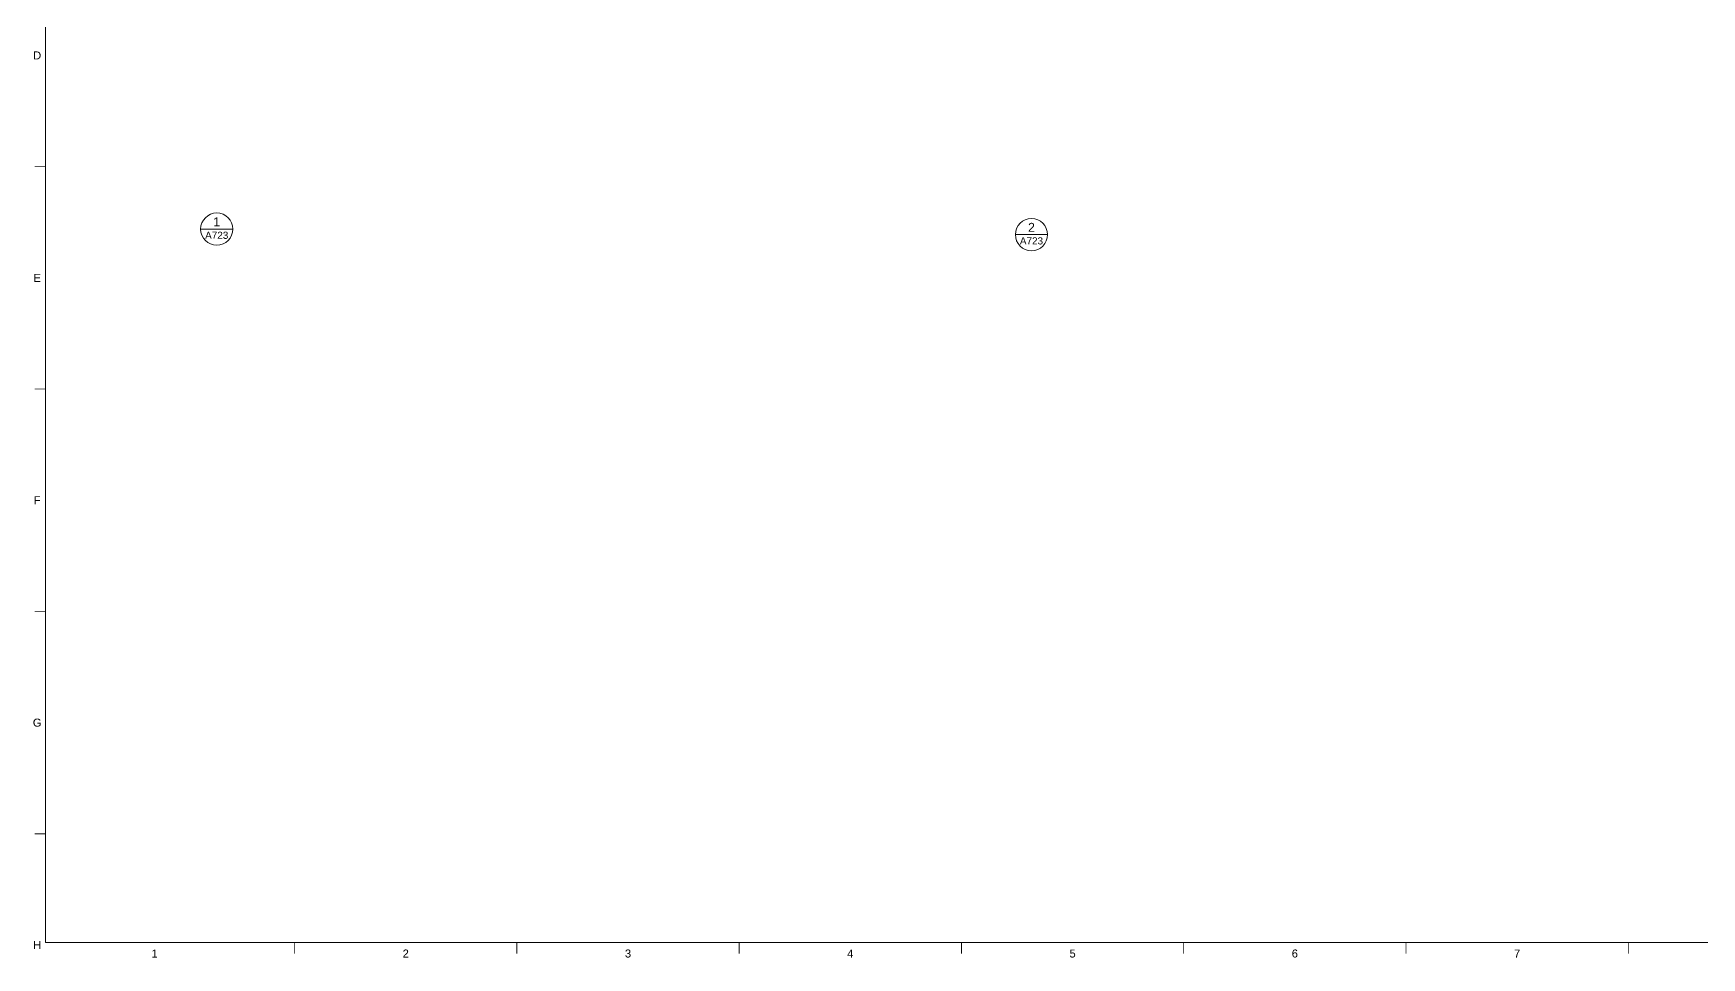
# Paper-space layout 'A722' of a CAD drawing. Header units: centimetres, sheet in millimetres. Extents: x 13 to 579, y 10 to 416.
# Drawn here: x 12.9 to 388.1, y 10.1 to 217.9 of the extents above; entities that cross this region are included whole.
import ezdxf
from ezdxf.enums import TextEntityAlignment as Align

# ---------------------------------------------------------------- set-up
doc = ezdxf.new("R2010")
doc.units = ezdxf.units.CM
for name, color, linetype, lineweight in [('A-ANNO-SYMB', 3, 'Continuous', 18), ('G-ANNO-TEXT', 3, 'Continuous', 18), ('G-ANNO-TTLB', 3, 'Continuous', 18)]:
    doc.layers.add(name, color=color, linetype=linetype, lineweight=lineweight)
doc.styles.add('ARIAL', font='arial.ttf')

# ---------------------------------------------------------------- blocks, each defined once
blk = doc.blocks.new('DETAGLI')
at = {"layer": 'A-ANNO-SYMB', "linetype": 'Continuous'}
blk.add_line((486.66, 356.17), (504.76, 356.17), dxfattribs=at)
blk.add_circle((495.71, 356.17), 9.05, dxfattribs=at)
for tag, p in [('TAVOLA', (495.71, 362.76)), ('SEZIONE', (495.71, 354.67))]:
    blk.add_attdef(tag, text='', height=5, dxfattribs=at).set_placement(p, align=Align.TOP_CENTER)

psp = doc.layouts.new('A722')

# ---------------------------------------------------------------- linework, layer by layer
at = {"layer": 'G-ANNO-TTLB'}
for p, q in [((15.64, 411.89), (15.64, 13.48)), ((15.64, 13.48), (573.05, 13.48))]:
    psp.add_line(p, q, dxfattribs=at)
at = {"layer": 'G-ANNO-TTLB', "const_width": 0.18, "flags": 128}
for points in [[(15.64, 187.89), (13.14, 187.89)], [(15.64, 137.89), (13.14, 137.89)], [(15.64, 87.89), (13.14, 87.89)], [(15.64, 37.89), (13.14, 37.89)], [(71.64, 13.48), (71.64, 10.98)], [(121.64, 13.48), (121.64, 10.98)], [(171.64, 13.48), (171.64, 10.98)], [(221.64, 13.48), (221.64, 10.98)], [(271.64, 13.48), (271.64, 10.98)], [(321.64, 13.48), (321.64, 10.98)], [(371.64, 13.48), (371.64, 10.98)]]:
    psp.add_lwpolyline(points, dxfattribs=at)

# ---------------------------------------------------------------- block references
at = {"layer": 'A-ANNO-SYMB'}
ref = psp.add_blockref('DETAGLI', (-144.16, 31.39), dxfattribs=dict(at, xscale=0.4, yscale=0.4, zscale=0.4))
ref.add_attrib('SEZIONE', 'A723', dxfattribs={"linetype": 'Continuous', "height": 1.6, "style": 'ARIAL'}).set_placement((54.12, 173.26), align=Align.TOP_CENTER)
ref.add_attrib('TAVOLA', '1', dxfattribs={"linetype": 'Continuous', "height": 2, "style": 'ARIAL'}).set_placement((54.12, 176.5), align=Align.TOP_CENTER)
ref = psp.add_blockref('DETAGLI', (39.11, 30.13), dxfattribs=dict(at, xscale=0.4, yscale=0.4, zscale=0.4))
ref.add_attrib('SEZIONE', 'A723', dxfattribs={"linetype": 'Continuous', "height": 1.6, "style": 'ARIAL'}).set_placement((237.39, 172), align=Align.TOP_CENTER)
ref.add_attrib('TAVOLA', '2', dxfattribs={"linetype": 'Continuous', "height": 2, "style": 'ARIAL'}).set_placement((237.39, 175.24), align=Align.TOP_CENTER)

# ---------------------------------------------------------------- texts
at = {"layer": 'G-ANNO-TEXT', "style": 'ARIAL'}
for s, p in [('D', (13.73, 212.89)), ('E', (13.73, 162.89)), ('F', (13.73, 112.89)), ('G', (13.73, 62.89)), ('H', (13.73, 12.89)), ('1', (40.13, 10.98)), ('2', (96.64, 10.98)), ('3', (146.64, 10.98)), ('4', (196.64, 10.98)), ('5', (246.64, 10.98)), ('6', (296.64, 10.98)), ('7', (346.64, 10.98))]:
    psp.add_text(s, height=1.8, dxfattribs=at).set_placement(p, align=Align.MIDDLE_CENTER)

doc.saveas('drawing.dxf')
